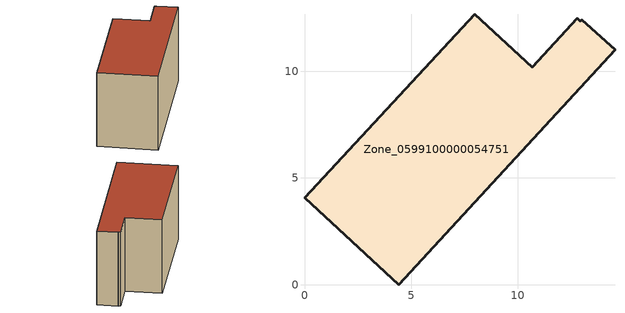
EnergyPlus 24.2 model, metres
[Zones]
Zone_0599100000054751
 floor ground (C_G): 12.78,12.49 12.93,12.33 13,12.41 14.55,10.99 4.42,0 0,4.07 7.98,12.66 10.68,10.19 z0
 wall outside (C_F): 7.98,12.66 0,4.07 4.42,0 14.55,10.99 13,12.41 12.93,12.33 12.78,12.49 10.68,10.19 7.98,12.66 z0:7.98
 roof outside (C_R): 12.93,12.33 12.78,12.49 10.68,10.19 7.98,12.66 0,4.07 4.42,0 14.55,10.99 13,12.41 z7.98
[BUILDING]
Pand.0599100000054751: North Axis=0; Terrain=City; Loads Convergence Tolerance Value=0.04; Temperature Convergence Tolerance Value=0.4; Solar Distribution=FullExterior; Maximum Number of Warmup Days=25; Minimum Number of Warmup Days=1
[Site:Location]
Rotterdam.The.Hague.AP_ZH_NLD Design_Conditions: Latitude=51.96; Longitude=4.45; Time Zone=1; Elevation=-4.5
[SITE:GROUNDTEMPERATURE:BUILDINGSURFACE]
18, 18, 18, 18, 18, 18, 18, 18, 18, 18, 18, 18
[MATERIAL] Thermal Absorptance=0.9; Solar Absorptance=0.7; Visible Absorptance=0.7
Name | Roughness | Thickness | Conductivity | Density | Specific Heat
G.TI.1975-1991 | MediumSmooth | 0.15 | 0.288461 | 540 | 1210
F.TI.1975-1991 | Rough | 0.3 | 0.230769 | 1920 | 840
R.TI.1975-1991 | MediumRough | 0.2 | 0.153846 | 1500 | 1000
[CONSTRUCTION]
C_G: G.TI.1975-1991
C_F: F.TI.1975-1991
C_R: R.TI.1975-1991
[ZONE]
Zone_0599100000054751: Type=1; Multiplier=1; Ceiling Height=Autocalculate; Volume=Autocalculate; Floor Area=autocalculate; Part of Total Floor Area=Yes
[ZONEINFILTRATION:DESIGNFLOWRATE]
Infil_Zone_0599100000054751: Zone or ZoneList or Space or SpaceList=Zone_0599100000054751; Schedule=AlwaysOn; Design Flow Rate Calculation Method=Flow/Area; Flow Rate per Floor Area=0.003; Constant Term Coefficient=1; Temperature Term Coefficient=0; Velocity Term Coefficient=0; Velocity Squared Term Coefficient=0
[HVACTEMPLATE:ZONE:IDEALLOADSAIRSYSTEM]
Zone_0599100000054751: Maximum Heating Supply Air Temperature=50; Minimum Cooling Supply Air Temperature=13; Maximum Heating Supply Air Humidity Ratio=0.0156; Minimum Cooling Supply Air Humidity Ratio=0.0077; Heating Limit=NoLimit; Cooling Limit=NoLimit; Dehumidification Control Type=ConstantSensibleHeatRatio; Cooling Sensible Heat Ratio=0.7; Dehumidification Setpoint=60; Humidification Control Type=None; Humidification Setpoint=30; Outdoor Air Method=None; Outdoor Air Flow Rate per Person=0.00944; Outdoor Air Flow Rate per Zone Floor Area=0; Outdoor Air Flow Rate per Zone=0; Demand Controlled Ventilation Type=None; Outdoor Air Economizer Type=NoEconomizer; Heat Recovery Type=None; Sensible Heat Recovery Effectiveness=0.7; Latent Heat Recovery Effectiveness=0.65
[ZONECONTROL:THERMOSTAT]
ThermostatControl_Zone_0599100000054751: Zone or ZoneList=Zone_0599100000054751; Control Type Schedule=DualSetpointControlType; Control 1=Thermostat_Zone_0599100000054751; Temperature Difference Between Cutout And Setpoint=0
[THERMOSTATSETPOINT:DUALSETPOINT]
Thermostat_Zone_0599100000054751: Heating Setpoint Temperature Schedule=HeatingSetpoint_Zone_0599100000054751; Cooling Setpoint Temperature Schedule=CoolingSetpoint_Zone_0599100000054751
[SCHEDULE:COMPACT]
HeatingSetpoint_Zone_0599100000054751: Through: 12/31, For: AllDays, Until: 24:00, 21
CoolingSetpoint_Zone_0599100000054751: Through: 12/31, For: AllDays, Until: 24:00, 24
DualSetpointControlType: Through: 12/31, For: AllDays, Until: 24:00, 4
AlwaysOn: Through: 12/31, For: AllDays, Until: 24:00, 1
